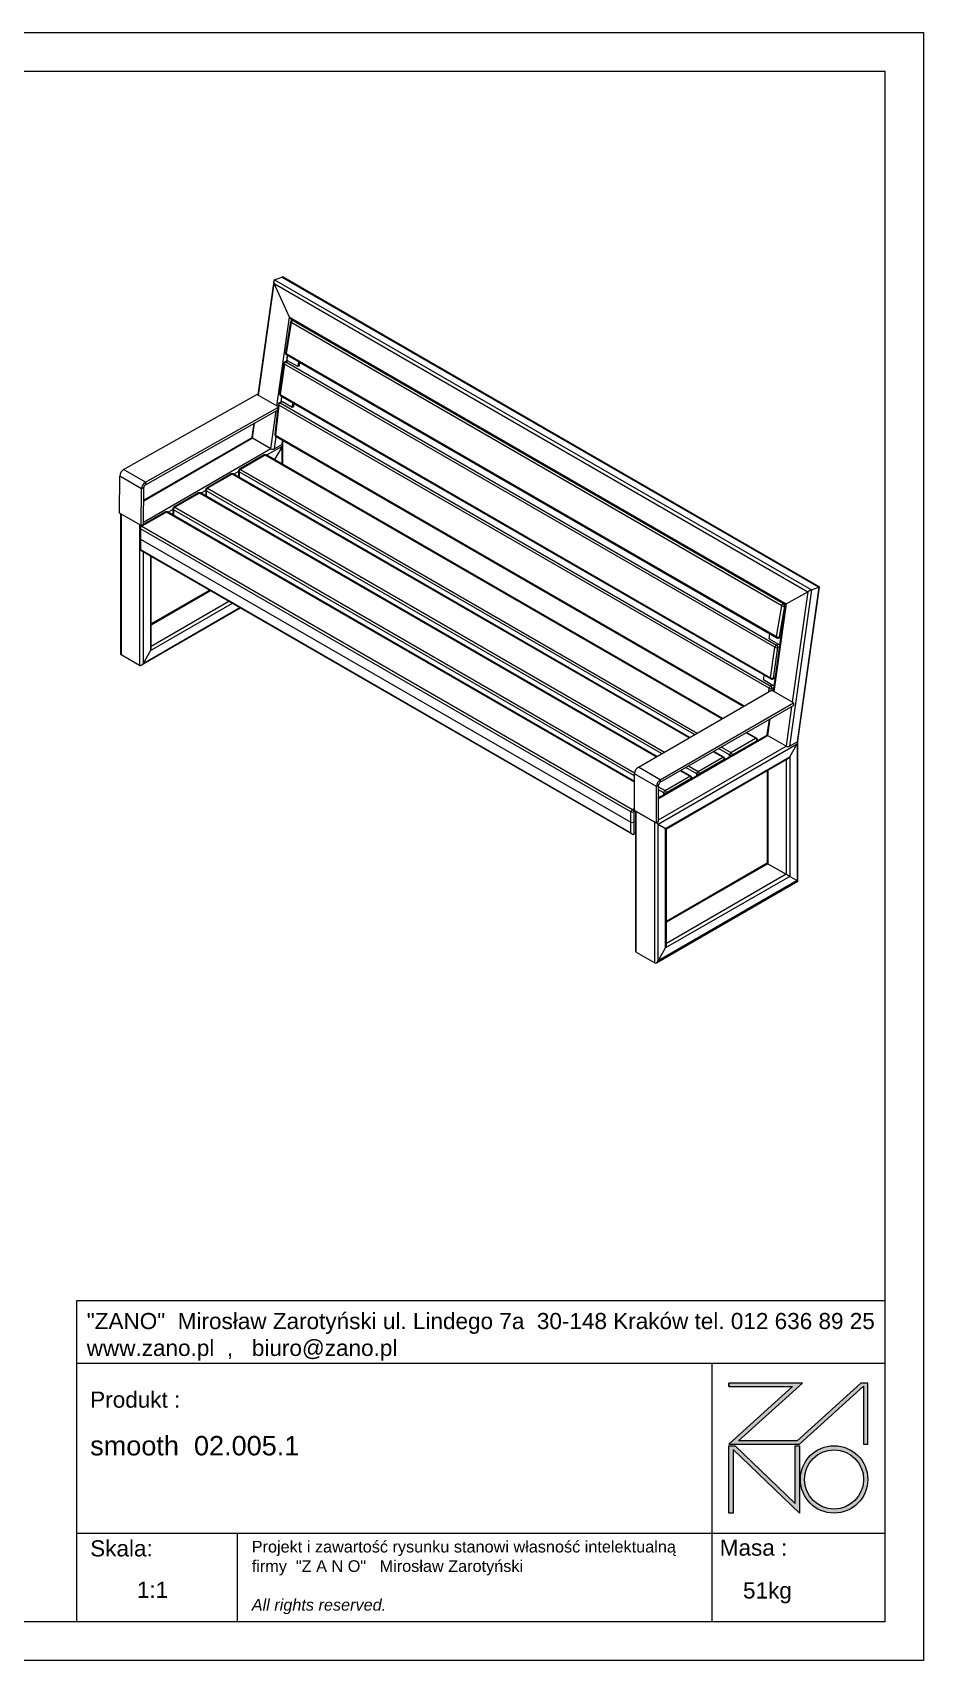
# Model space of a CAD drawing. Header units: millimetres. Extents: x 729 to 6669, y -649 to 3551.
# Drawn here: x 4369 to 6669, y -649 to 3551 of the extents above; entities that cross this region are included whole.
import ezdxf

# ---------------------------------------------------------------- set-up
doc = ezdxf.new("R2010")
doc.units = ezdxf.units.MM
doc.layers.add('tabelka', color=155, linetype='Continuous')

# ---------------------------------------------------------------- blocks, each defined once
blk = doc.blocks.new('zano')
at = {"layer": 'Defpoints', "lineweight": 5}
for points in [[(6270.2, 3716.2), (6270.2, 3707.4), (6434.8, 3707.4), (6270.2, 3558.4), (6452.4, 3558.4), (6617.9, 3708.2), (6617.9, 3558.4), (6628.6, 3558.4), (6628.6, 3716.2), (6610.7, 3716.2), (6446.1, 3567.2), (6295.4, 3567.2), (6459.9, 3716.2), (6270.2, 3716.2), (6270.2, 3707.4)], [(6270.2, 3554.4), (6286.2, 3554.4), (6441.7, 3405.6), (6441.7, 3554.4), (6452.4, 3554.4), (6452.4, 3380.5), (6281, 3544.6), (6281, 3380.5), (6270.2, 3380.5)]]:
    blk.add_hatch(color=251, dxfattribs=at).paths.add_polyline_path(points)
h = blk.add_hatch(color=251, dxfattribs=at)
h.paths.add_polyline_path([(6454.7, 3467.4, 1), (6628.6, 3467.4, 1)])
h.paths.add_polyline_path([(6617.9, 3467.4, -1), (6465.4, 3467.4, -1)], flags=16)
at = {"layer": 'Defpoints', "color": 251, "lineweight": 5}
blk.add_lwpolyline([(6434.8, 3707.4), (6270.2, 3558.4), (6452.4, 3558.4), (6617.9, 3708.2), (6617.9, 3558.4), (6628.6, 3558.4), (6628.6, 3716.2), (6610.7, 3716.2), (6446.1, 3567.2), (6295.4, 3567.2), (6459.9, 3716.2), (6270.2, 3716.2), (6270.2, 3707.4), (6432.1, 3707.4)], dxfattribs=at)
for points in [[(6270.2, 3716.2), (6270.2, 3707.4), (6434.8, 3707.4), (6270.2, 3558.4), (6452.4, 3558.4), (6617.9, 3708.2), (6617.9, 3558.4), (6628.6, 3558.4), (6628.6, 3716.2), (6610.7, 3716.2), (6446.1, 3567.2), (6295.4, 3567.2), (6459.9, 3716.2), (6270.2, 3716.2), (6270.2, 3707.4)], [(6270.2, 3554.4), (6286.2, 3554.4), (6441.7, 3405.6), (6441.7, 3554.4), (6452.4, 3554.4), (6452.4, 3380.5), (6281, 3544.6), (6281, 3380.5), (6270.2, 3380.5)]]:
    blk.add_lwpolyline(points, close=True, dxfattribs=at)
for radius in [87, 76.3]:
    blk.add_circle((6541.7, 3467.4), radius, dxfattribs=at)
blk = doc.blocks.new('TABELA')
at = {"layer": 'tabelka', "lineweight": 5}
for p, q in [((4587.4, 3929.4), (6672.4, 3929.4)), ((4587.4, 3767.6), (4587.4, 3929.4)), ((4587.4, 3929.4), (6672.4, 3929.4)), ((6226.5, 3767.6), (6226.5, 3329)), ((4587.4, 3329), (6672.4, 3329)), ((5001.6, 3329), (5001.6, 3100.4)), ((6226.5, 3329), (6226.5, 3100.4))]:
    blk.add_line(p, q, dxfattribs=at)
blk.add_lwpolyline([(4587.4, 3767.6), (6672.4, 3767.6), (6672.4, 3100.4), (4587.4, 3100.4)], close=True, dxfattribs=at)
blk.add_blockref('zano', (0, 0))
at = {"layer": 'tabelka', "lineweight": 5, "attachment_point": 1}
for s, insert, char_height, width in [('{\\fArial|b0|i0|c238|p34;"ZANO"  Mirosław Zarotyński ul. Lindego 7a  30-148 Kraków tel. 012 636 89 25\\Pwww.zano.pl  ,   biuro@zano.pl}', (4613, 3896.9), 41.595, 2040.38), ('{\\fArial|b0|i0|c238|p34;Produkt : }', (4622, 3694.1), 41.595, 265.273), ('{\\fArial|b0|i0|c238|p34;smooth  02.005.1}', (4622, 3579.5), 50, 713.135), ('{\\fArial|b0|i0|c238|p34;Skala: }', (4622, 3310.3), 41.595, 191.675), ('{\\fArial|b0|i0|c238|p34;Masa :}', (6246.7, 3312.2), 41.595, 200.457), ('{\\fArial|b0|i0|c238|p34;1:1}', (4742.5, 3203.5), 41.595, 42.482), ('{\\fArial|b0|i0|c238|p34;51kg}', (6306.7, 3201.8), 41.595, 42.482)]:
    blk.add_mtext(s, dxfattribs=dict(at, insert=insert, char_height=char_height, width=width))
at = {"layer": 'tabelka', "color": 1, "lineweight": 5, "insert": (5038.9, 3308.9), "char_height": 30, "width": 1186.12, "attachment_point": 1}
blk.add_mtext('{\\fArial|b0|i0|c0|p34;Projekt i zawartość rysunku stanowi własność intelektualną firmy \\fArial|b0|i0|c238|p34; "Z A N O"   Mirosław Zarotyński\\fArial|b0|i1|c238|p34;\\P\\PAll rights reserved.}', dxfattribs=at)
blk = doc.blocks.new('izometria')
at = {"lineweight": 0}
for p, q in [((440.4, -349), (399.2, -642.8)), ((401.3, -644), (441.7, -355.8)), ((441.7, -355.8), (1818.6, -1150.6)), ((481, -442), (441.7, -355.8)), ((442.4, -345.9), (461.4, -338.8)), ((442.4, -345.9), (1828.4, -1146)), ((461.4, -338.8), (1847.3, -1138.9)), ((1848.9, -1138.5), (464.6, -339.4)), ((448.8, -671.4), (481, -442)), ((484.2, -454.3), (470.8, -533.9)), ((485.6, -456.3), (472.3, -535.8)), ((481, -442), (1762.8, -1182)), ((1751.4, -1186.9), (485.6, -456.3)), ((486, -448), (1760.4, -1183.7)), ((489.1, -449.9), (487.5, -450.4)), ((489, -449.9), (489, -449.8)), ((490.3, -450.5), (489.8, -450.7)), ((489.8, -450.7), (1755.6, -1181.4)), ((472.3, -535.8), (1738, -1266.5)), ((473.2, -539), (1739, -1269.7)), ((474.2, -555.7), (476.3, -540.8)), ((474.5, -555.5), (476.7, -541)), ((466.6, -561.3), (455.5, -640.1)), ((468, -563.3), (457, -642)), ((1733.8, -1294), (468, -563.3)), ((475.3, -555.2), (469.8, -557.3)), ((477.7, -555.5), (472.1, -557.6)), ((472.1, -557.6), (1737.9, -1288.3)), ((502.5, -569.8), (477.7, -555.5)), ((505.9, -568.5), (502.5, -569.8)), ((503.2, -569.6), (505, -557.4)), ((507.4, -558.8), (505.9, -568.5)), ((1721.1, -1260.1), (507.3, -559.4)), ((53.1, -835.2), (396.7, -641.4)), ((451.4, -673), (396.7, -641.4)), ((452.1, -667.2), (443.4, -745)), ((453.6, -669.2), (444.8, -747)), ((1719.3, -1399.9), (453.6, -669.2)), ((460.7, -660.8), (455.1, -663.1)), ((457, -642), (1722.7, -1372.7)), ((463.1, -661.1), (457.5, -663.4)), ((457.5, -663.4), (1723.3, -1394.1)), ((458, -645.1), (1723.7, -1375.8)), ((459.3, -661.4), (461.3, -647)), ((487.9, -675.4), (463.1, -661.1)), ((109.6, -867.9), (451.2, -675.2)), ((109.6, -874.5), (450.4, -682.2)), ((433.3, -781.9), (447, -684.1)), ((491.4, -673.9), (487.9, -675.4)), ((385.8, -754.5), (104.9, -916.6)), ((384.3, -753.2), (105, -914.4)), ((388.8, -716.9), (383.9, -751.6)), ((385.8, -754.5), (391.2, -715.5)), ((433.3, -781.9), (385.8, -754.5)), ((442.4, -781.9), (446.8, -750.5)), ((444.8, -747), (1654.6, -1445.5)), ((445.8, -749.9), (1652.7, -1446.6)), ((433.3, -781.9), (104.4, -971.8)), ((416, -797.9), (352.3, -834.6)), ((1598.7, -1477.8), (421, -797.9)), ((462, -775.8), (422.3, -798.7)), ((461.9, -770.6), (442.4, -781.9)), ((462, -775.8), (442.8, -809.1)), ((461.9, -770.6), (463.4, -760.1)), ((462, -821.6), (462, -775.8)), ((463.9, -768.2), (464.9, -760.9)), ((463.9, -822.7), (463.9, -769.5)), ((109.6, -867.9), (53.1, -835.2)), ((349.8, -839), (349.8, -854.8)), ((418.5, -798.2), (354.8, -834.9)), ((354.8, -834.9), (1533.6, -1515.4)), ((1597.2, -1478.6), (418.5, -798.2)), ((442.8, -809.1), (441.6, -809.8)), ((442.8, -810.5), (442.8, -809.1)), ((42.1, -947.6), (43.1, -852.3)), ((99.6, -885), (43.1, -852.3)), ((105.3, -881.8), (99.6, -885)), ((104.3, -977), (105.3, -881.8)), ((109.6, -867.9), (109.6, -874.5)), ((331.1, -846.9), (267.5, -883.6)), ((333.6, -847.1), (270, -883.9)), ((1512.3, -1527.6), (333.6, -847.1)), ((1513.8, -1526.8), (336.1, -846.9)), ((349.8, -840.6), (337.5, -847.7)), ((1526.5, -1519.4), (351.3, -841)), ((351.3, -841), (351.3, -855.7)), ((98.7, -980.2), (99.6, -885)), ((246.3, -895.9), (182.6, -932.6)), ((248.8, -896.1), (185.1, -932.9)), ((1427.5, -1576.6), (248.8, -896.1)), ((1429, -1575.7), (251.3, -895.9)), ((265, -889.5), (252.6, -896.7)), ((265, -888), (265, -903.8)), ((1441.6, -1568.4), (266.4, -890)), ((266.4, -890), (266.4, -904.6)), ((270, -883.9), (1448.7, -1564.3)), ((98.7, -980.2), (42.1, -947.6)), ((44.9, -949.2), (44.9, -1309.4)), ((46.8, -950.3), (46.8, -1313.5)), ((161.4, -944.9), (97.8, -981.6)), ((163.9, -945.1), (100.3, -981.8)), ((1371.6, -1642.3), (163.9, -945.1)), ((1371.6, -1640.6), (166.4, -944.9)), ((180.1, -938.5), (167.8, -945.6)), ((180.1, -936.9), (180.1, -952.8)), ((1371.6, -1626), (181.6, -939)), ((181.6, -939), (181.6, -953.6)), ((185.1, -932.9), (1371.8, -1617.9)), ((94.3, -977.7), (94.3, -1341)), ((95.3, -985.9), (95.3, -1012.9)), ((1362.4, -1718.7), (96.7, -988)), ((96.7, -988), (96.7, -1014.9)), ((104.3, -977), (98.7, -980.2)), ((100.3, -981.8), (1366, -1712.5)), ((95.3, -1012.9), (95.3, -1042.7)), ((95.3, -1042.7), (1366, -1776.3)), ((96.7, -1014.9), (1362.4, -1745.6)), ((96.7, -1014.9), (96.7, -1041.9)), ((96.7, -1041.9), (1362.4, -1772.5)), ((103.4, -1047.4), (103.4, -1335.7)), ((122.6, -1058.5), (122.6, -1302.4)), ((124.5, -1296.1), (124.5, -1059.6)), ((275.4, -1146.7), (124.5, -1233.9)), ((124.5, -1236), (277.3, -1147.8)), ((124.5, -1290.9), (324.8, -1175.2)), ((1762.8, -1182), (1818.6, -1150.6)), ((1828.4, -1146), (1771.8, -1549.3)), ((1818.6, -1150.6), (1778.6, -1435.6)), ((1847.3, -1138.9), (1791.3, -1538)), ((1793.2, -1535.7), (1848.9, -1138.5)), ((1828.4, -1146), (1847.3, -1138.9)), ((98.8, -1340.5), (355, -1192.6)), ((103.4, -1335.7), (353.1, -1191.6)), ((122.6, -1302.4), (333.9, -1180.5)), ((1760.4, -1183.7), (1729, -1406.9)), ((1762.8, -1182), (1731.1, -1408.1)), ((1738, -1266.5), (1751.4, -1186.9)), ((1758.4, -1187.8), (1745, -1267.4)), ((1755.6, -1181.4), (1756, -1181.2)), ((1759.8, -1187.4), (1758.4, -1187.8)), ((1719.3, -1272.3), (1721.2, -1259.5)), ((1719.4, -1271.7), (1718.7, -1271.9)), ((1718.7, -1271.9), (1743.4, -1286.2)), ((1722.7, -1372.7), (1733.8, -1294)), ((1740.8, -1294.7), (1729.7, -1373.5)), ((1737.9, -1288.3), (1743.4, -1286.2)), ((1745, -1293.1), (1740.8, -1294.7)), ((1743, -1270.1), (1748.5, -1268.3)), ((1745, -1267.4), (1748.8, -1266.2)), ((94.3, -1341), (46.8, -1313.5)), ((122.6, -1302.4), (103.4, -1335.7)), ((1704.8, -1377.2), (1704.1, -1377.5)), ((1704.1, -1377.5), (1728.9, -1391.8)), ((1727.9, -1376.1), (1733.5, -1374)), ((1729.7, -1373.5), (1734, -1371.9)), ((1733.7, -1374), (1733.5, -1374)), ((1381.5, -1603.1), (1725.2, -1404.7)), ((1718.3, -1408.7), (1719.3, -1399.9)), ((1723.3, -1394.1), (1728.9, -1391.8)), ((1781.8, -1437.4), (1725.2, -1404.7)), ((1726.3, -1400.5), (1725.8, -1405.1)), ((1730.2, -1398.9), (1726.3, -1400.5)), ((1438.1, -1635.8), (1781.8, -1437.4)), ((1438.1, -1642.3), (1781.8, -1443.9)), ((1777.1, -1446.6), (1762.7, -1549.3)), ((1781.8, -1437.4), (1781.8, -1443.9)), ((1718.7, -1480.3), (1713.3, -1519)), ((1721.2, -1478.9), (1715.1, -1521.9)), ((1432.7, -1750.2), (1791.4, -1543.2)), ((1713.7, -1520.6), (1433.9, -1682.1)), ((1433.9, -1684.3), (1715.1, -1521.9)), ((1433.9, -1739.1), (1762.7, -1549.3)), ((1595.8, -1551.3), (1620.5, -1565.6)), ((1620.5, -1565.6), (1684.2, -1528.8)), ((1687.7, -1535), (1624.1, -1571.7)), ((1684.2, -1528.8), (1659.4, -1514.5)), ((1686.7, -1528.6), (1660.9, -1513.7)), ((1687.7, -1535.6), (1687.7, -1535)), ((1689.2, -1534.7), (1689.2, -1532.9)), ((1762.7, -1549.3), (1715.1, -1521.9)), ((1771.8, -1549.3), (1791.3, -1538)), ((1772.1, -1576.5), (1791.4, -1543.2)), ((1791.4, -1543.2), (1791.4, -1896.1)), ((1793.3, -1897.2), (1793.3, -1536.9)), ((1452, -1761.4), (1772.1, -1576.5)), ((1453.8, -1762.4), (1767.6, -1581.3)), ((1535.7, -1614.6), (1599.3, -1577.8)), ((1602.9, -1583.9), (1539.2, -1620.7)), ((1599.3, -1577.8), (1574.6, -1563.5)), ((1601.8, -1577.6), (1576, -1562.7)), ((1617, -1571.7), (1588.7, -1555.4)), ((1602.9, -1584.6), (1602.9, -1583.9)), ((1604.3, -1583.7), (1604.3, -1581.9)), ((1617, -1576.4), (1617, -1571.7)), ((1624.1, -1571.7), (1624.1, -1572.3)), ((1763.1, -1583.9), (1763.1, -1879.8)), ((1772.1, -1576.5), (1772.1, -1885)), ((1428.2, -1652.9), (1371.6, -1620.3)), ((1371.6, -1715), (1371.6, -1620.3)), ((1438.1, -1635.8), (1381.5, -1603.1)), ((1438.1, -1635.8), (1438.1, -1642.3)), ((1450.8, -1663.5), (1514.5, -1626.8)), ((1518, -1632.9), (1454.4, -1669.7)), ((1514.5, -1626.8), (1489.7, -1612.5)), ((1517, -1626.6), (1491.2, -1611.7)), ((1532.2, -1620.7), (1503.9, -1604.3)), ((1510.9, -1600.3), (1535.7, -1614.6)), ((1518, -1633.5), (1518, -1632.9)), ((1519.5, -1632.7), (1519.5, -1630.9)), ((1532.2, -1625.4), (1532.2, -1620.7)), ((1539.2, -1620.7), (1539.2, -1621.3)), ((1713.7, -1612.4), (1713.7, -1851.3)), ((1715.6, -1611.3), (1715.6, -1852.4)), ((1433.9, -1649.7), (1428.2, -1652.9)), ((1428.2, -1747.6), (1428.2, -1652.9)), ((1433.9, -1744.4), (1433.9, -1649.7)), ((1433.9, -1653.7), (1450.8, -1663.5)), ((1447.3, -1669.7), (1433.9, -1661.9)), ((1434.6, -1681.7), (1434.6, -1679.9)), ((1447.3, -1674.4), (1447.3, -1669.7)), ((1454.4, -1669.7), (1454.4, -1670.3)), ((1362.4, -1745.6), (1362.4, -1718.7)), ((1366, -1712.5), (1371.6, -1709.3)), ((1373.8, -1716.2), (1369.5, -1718.7)), ((1369.5, -1718.7), (1369.5, -1745.6)), ((1428.2, -1747.6), (1371.6, -1715)), ((1374.3, -1716.5), (1374.3, -2076.8)), ((1374.3, -1716.5), (1374.3, -1716.5)), ((1376.2, -2081), (1376.2, -1717.6)), ((1376.2, -1717.6), (1423.7, -1745)), ((1362.4, -1772.5), (1362.4, -1745.6)), ((1374.3, -1742.8), (1369.5, -1745.6)), ((1369.5, -1745.6), (1369.5, -1776.6)), ((1423.7, -2108.4), (1423.7, -1745)), ((1433.9, -1744.4), (1428.2, -1747.6)), ((1432.7, -2103.2), (1432.7, -1750.2)), ((1432.7, -1750.2), (1452, -1761.4)), ((1452, -2069.8), (1452, -1761.4)), ((1453.8, -2063.5), (1453.8, -1762.4)), ((1374.3, -1773.9), (1369.5, -1776.6)), ((1772.1, -1885), (1452, -2069.8)), ((1713.7, -1851.3), (1453.8, -2001.3)), ((1715.6, -1852.4), (1453.8, -2003.4)), ((1763.1, -1879.8), (1453.8, -2058.3)), ((1715.6, -1852.4), (1763.1, -1879.8)), ((1772.1, -1885), (1791.4, -1896.1)), ((1428.2, -2107.9), (1793.3, -1897.2)), ((1791.4, -1896.1), (1432.7, -2103.2)), ((1376.2, -2081), (1423.7, -2108.4)), ((1432.7, -2103.2), (1452, -2069.8))]:
    blk.add_line(p, q, dxfattribs=at)
at = {"lineweight": 0, "flags": 128}
for points in [[(485.6, -456.3), (485, -455.8), (484.6, -455.4), (484.3, -454.9), (484.2, -454.5), (484.2, -454.3)], [(472.3, -535.8), (471.7, -535.4), (471.2, -535), (470.9, -534.5), (470.8, -534.1), (470.8, -533.9)], [(468, -563.3), (467.4, -562.9), (467, -562.4), (466.7, -561.9), (466.6, -561.5), (466.6, -561.3)], [(457, -642), (456.4, -641.6), (455.9, -641.2), (455.6, -640.7), (455.5, -640.2), (455.5, -640.1)], [(460, -661.1), (460.6, -656.5), (461.8, -647.3)], [(488.6, -675.1), (488.9, -672.8), (490, -663.6)], [(492.5, -665), (491.7, -671.8), (491.4, -673.9)], [(1704.7, -1377.8), (1705.1, -1374.9), (1706.3, -1365.7)]]:
    blk.add_lwpolyline(points, dxfattribs=at)
at = {"lineweight": 0}
for centre, radius, start, end in [((489.1, -455.1), 5, 108.22, 170.4622), ((492.9, -457.4), 7.36, 114.6797, 171.1764), ((488.3, -453), 2.78, 57.1546, 106.6083), ((475.7, -534.7), 5, 170.4622, 240.0027), ((475, -536.7), 2.89, 161.4263, 231.9433), ((471.5, -562), 5, 110.4854, 172.0094), ((475.4, -564.3), 7.46, 116.2112, 172.158), ((470.6, -559.9), 2.74, 56.7263, 108.398), ((476.2, -557.8), 2.74, 56.7261, 108.3976), ((457.1, -667.7), 5, 112.6578, 173.6032), ((454.3, -667.1), 2.21, 181.6959, 250.2972), ((461, -670.1), 7.54, 117.6778, 173.1831), ((456, -665.7), 2.69, 56.2727, 110.0042), ((460.5, -640.7), 5, 172.0094, 240.0027), ((459.7, -642.8), 2.84, 163.8904, 232.029), ((461.7, -663.3), 2.69, 56.2718, 110.0054), ((448.3, -745.6), 5, 173.6032, 240.0027), ((445.6, -745), 2.21, 181.6957, 250.2978), ((447.5, -747.7), 2.74, 165.5903, 232.9339), ((418.5, -802.2), 5, 60.0027, 119.9973), ((417, -800.2), 2.51, 54.3825, 114.3066), ((419.9, -800.2), 2.51, 65.6928, 125.6176), ((64.4, -853.4), 21.4, 122.0921, 177.1576), ((354.8, -839), 5, 119.9973, 180), ((352.3, -838.7), 2.51, 185.6933, 245.6264), ((359, -841.4), 7.68, 122.6055, 177.3945), ((353.4, -836.9), 2.51, 54.3825, 114.3066), ((121, -886), 21.4, 122.0921, 177.1576), ((114.5, -882.3), 9.22, 122.2279, 177.0217), ((333.6, -851.2), 5, 60.0027, 119.9973), ((332.1, -849.2), 2.51, 54.3825, 114.3066), ((335.1, -849.2), 2.51, 65.6929, 125.6177), ((248.8, -900.2), 5, 60.0027, 119.9973), ((247.3, -898.2), 2.51, 54.3825, 114.3066), ((250.2, -898.2), 2.51, 65.6929, 125.6177), ((270, -888), 5, 119.9973, 180), ((267.5, -887.7), 2.51, 185.6931, 245.6267), ((274.1, -890.3), 7.68, 122.6054, 177.3946), ((268.5, -885.9), 2.51, 54.3825, 114.3066), ((163.9, -949.2), 5, 60.0027, 119.9973), ((162.4, -947.2), 2.51, 54.3825, 114.3066), ((165.4, -947.2), 2.51, 65.6928, 125.6176), ((185.1, -936.9), 5, 119.9973, 180), ((182.6, -936.7), 2.51, 185.6937, 245.6259), ((189.3, -939.3), 7.68, 122.6055, 177.3945), ((183.7, -934.9), 2.51, 54.3825, 114.3066), ((100.3, -985.9), 5, 119.9973, 180), ((97.8, -985.7), 2.51, 185.6928, 245.6273), ((104.4, -988.3), 7.68, 122.6054, 177.3946), ((98.8, -983.9), 2.51, 54.3825, 114.3066), ((97.8, -1012.6), 2.51, 185.6928, 245.6273), ((1758.6, -1188.1), 7.36, 114.6797, 171.1764), ((1756, -1178.5), 9.65, 241.223, 284.0564), ((1751.9, -1186.8), 6.56, 350.9279, 55.8232), ((1741.2, -1295), 7.46, 116.2112, 172.158), ((1738.2, -1285.9), 9.2, 241.4373, 286.5192), ((1740.7, -1267.4), 2.89, 161.4263, 231.9433), ((1734.1, -1293.9), 6.72, 352.8657, 56.0949), ((1742.6, -1258.1), 9.65, 241.2234, 284.0561), ((1741.5, -1265.4), 5, 240.0027, 288.22), ((1741.8, -1267.2), 3.18, 292.1681, 355.7072), ((1740.3, -1291.2), 5.91, 25.4258, 57.9018), ((1725.4, -1373.5), 2.84, 163.8904, 232.029), ((1727.1, -1364.6), 9.2, 241.4373, 286.5192), ((1726.2, -1371.4), 5, 240.0027, 290.4854), ((1726.7, -1373.3), 3.05, 294.3914, 357.516), ((1726.8, -1400.8), 7.54, 117.6778, 173.1831), ((1723.5, -1392.1), 8.81, 241.6658, 288.9267), ((1719.4, -1399.9), 6.9, 354.8467, 56.3702), ((1725.7, -1396.9), 6, 30.3672, 58.1098), ((1685.6, -1530.9), 2.51, 65.6928, 125.6176), ((1680, -1535.3), 7.68, 2.606, 57.394), ((1684.2, -1532.9), 5, 0, 60.0027), ((1686.7, -1532.7), 2.51, 294.3762, 354.3045), ((1600.8, -1579.9), 2.51, 65.6929, 125.6177), ((1595.2, -1584.3), 7.68, 2.606, 57.394), ((1599.3, -1581.9), 5, 0, 60.0027), ((1601.8, -1581.7), 2.51, 294.3763, 354.3044), ((1624.7, -1572), 7.68, 122.6055, 177.3945), ((1620.5, -1564.9), 7.69, 242.6102, 297.3898), ((1616.4, -1572), 7.68, 2.606, 57.394), ((1393, -1621.2), 21.4, 122.4763, 177.5237), ((1449.6, -1653.8), 21.4, 122.4763, 177.5237), ((1515.9, -1628.9), 2.51, 65.6929, 125.6177), ((1510.3, -1633.3), 7.68, 2.606, 57.394), ((1514.5, -1630.9), 5, 0, 60.0027), ((1517, -1630.6), 2.51, 294.3763, 354.3042), ((1539.8, -1621), 7.68, 122.6054, 177.3946), ((1535.7, -1613.9), 7.69, 242.6101, 297.3899), ((1531.5, -1621), 7.68, 2.606, 57.394), ((1443.1, -1650.1), 9.22, 122.6056, 177.3946), ((1429.6, -1679.9), 5, 0, 31.9481), ((1432.5, -1679.8), 2.12, 309.9441, 357.3075), ((1455, -1670), 7.68, 122.6055, 177.3945), ((1450.8, -1662.8), 7.69, 242.6102, 297.3898), ((1446.7, -1670), 7.68, 2.606, 57.394), ((1370.1, -1719), 7.68, 122.6054, 177.3946), ((1366, -1711.8), 7.69, 242.6101, 297.3899), ((1361.8, -1719), 7.68, 2.606, 57.394), ((1366, -1738.8), 7.69, 242.6101, 297.3899)]:
    blk.add_arc(centre, radius, start, end, dxfattribs=at)
for centre, major_axis, ratio, start_param, end_param in [((446.2, -354.1), (-3.96, 8.12), 0.524973, 6.232512, 7.803309), ((446.2, -354.1), (-3.96, 8.12), 0.524973, 6.232512, 7.803309), ((465.1, -347), (-3.96, 8.12), 0.524973, 5.621728, 6.232512), ((465.1, -347), (-3.96, 8.12), 0.524973, 5.621728, 6.232512), ((485.5, -440.3), (-3.96, 8.12), 0.524973, 1.520123, 2.480136), ((485.5, -440.3), (-3.96, 8.12), 0.524973, 1.520123, 2.480136), ((390.4, -751.8), (6.45, 0.09), 0.577152, 3.053022, 3.911689), ((437.9, -779.3), (6.45, 0.09), 0.577152, 3.911689, 5.482485), ((457.4, -768), (6.45, 0.09), 0.577152, 5.482485, 6.194615), ((457.5, -773.2), (4.53, 7.84), 0.577335, 4.71243, 5.649091), ((457.5, -773.2), (4.53, 7.84), 0.577335, 4.71243, 5.649091), ((438.3, -806.5), (4.53, 7.84), 0.577335, 4.577391, 4.71243), ((438.3, -806.5), (4.53, 7.84), 0.577335, 4.577391, 4.71243), ((98.8, -980.2), (6.4, -3.7), 0.00007, 1.468075, 1.580725), ((98.8, -980.2), (6.4, -3.7), 0.00007, 1.468075, 1.580725), ((100.3, -1039.8), (5, 2.89), 0.00007, 2.356154, 3.141633), ((1823.1, -1149), (6.93, 3.38), 0.075203, 0.661457, 2.232253), ((1823.1, -1149), (6.93, 3.38), 0.075203, 0.661457, 2.232253), ((1842, -1141.9), (6.93, 3.38), 0.075203, 6.232512, 6.944642), ((1842, -1141.9), (6.93, 3.38), 0.075203, 6.232512, 6.944642), ((1767.3, -1180.3), (6.93, 3.38), 0.075203, 2.232253, 3.09092), ((1767.3, -1180.3), (6.93, 3.38), 0.075203, 2.232253, 3.09092), ((118.1, -1299.8), (4.53, 7.84), 0.577335, 4.71243, 5.497828), ((118.1, -1299.8), (4.53, 7.84), 0.577335, 4.71243, 5.497828), ((51.3, -1305.7), (4.53, 7.84), 0.577335, 2.356235, 3.141633), ((51.3, -1305.7), (4.53, 7.84), 0.577335, 2.356235, 3.141633), ((98.8, -1333.1), (4.53, 7.84), 0.577335, 3.141633, 4.71243), ((98.8, -1333.1), (4.53, 7.84), 0.577335, 3.141633, 4.71243), ((1719.7, -1519.3), (6.45, 0.09), 0.577152, 3.053022, 3.911689), ((1767.3, -1546.7), (6.45, 0.09), 0.577152, 3.911689, 5.482485), ((1786.8, -1535.4), (6.45, 0.09), 0.577152, 5.482485, 6.194615), ((1786.9, -1540.6), (4.53, 7.84), 0.577335, 4.71243, 5.649091), ((1786.9, -1540.6), (4.53, 7.84), 0.577335, 4.71243, 5.649091), ((1767.6, -1573.9), (4.53, 7.84), 0.577335, 3.92695, 4.71243), ((1767.6, -1573.9), (4.53, 7.84), 0.577335, 3.92695, 4.71243), ((1428.2, -1747.6), (6.4, -3.7), 0.00007, 0.785439, 2.356235), ((1428.2, -1747.6), (6.4, -3.7), 0.00007, 0.785439, 2.356235), ((1447.4, -1758.7), (6.4, -3.7), 0.00007, 0.000041, 0.785439), ((1447.4, -1758.7), (6.4, -3.7), 0.00007, 6.283145, 7.068624), ((1366, -1770.5), (-3.54, 6.12), 0.577335, 1.570756, 3.141552), ((1720.1, -1855), (6.4, -3.7), 0.00007, 2.356235, 3.141552), ((1720.1, -1855), (6.4, -3.7), 0.00007, 2.356235, 3.141633), ((1767.6, -1882.4), (6.4, -3.7), 0.00007, 0.785439, 2.356235), ((1767.6, -1882.4), (6.4, -3.7), 0.00007, 0.785439, 2.356235), ((1786.9, -1893.5), (6.4, -3.7), 0.00007, 6.283145, 7.068624), ((1786.9, -1893.5), (6.4, -3.7), 0.00007, 0.000041, 0.785439), ((1380.7, -2073.1), (4.53, 7.84), 0.577335, 2.356235, 3.141633), ((1380.7, -2073.1), (4.53, 7.84), 0.577335, 2.356235, 3.141633), ((1447.4, -2067.2), (4.53, 7.84), 0.577335, 4.71243, 5.497828), ((1447.4, -2067.2), (4.53, 7.84), 0.577335, 4.71243, 5.497828), ((1428.2, -2100.5), (4.53, 7.84), 0.577335, 3.141633, 4.71243), ((1428.2, -2100.5), (4.53, 7.84), 0.577335, 3.141633, 4.71243)]:
    blk.add_ellipse(centre, major_axis=major_axis, ratio=ratio, start_param=start_param, end_param=end_param, dxfattribs=at)

msp = doc.modelspace()

# ---------------------------------------------------------------- linework, layer by layer
at = {"layer": 'tabelka', "lineweight": 5}
for points in [[(728.64, 3551.4), (6668.64, 3551.4), (6668.64, -648.6), (728.64, -648.6)], [(828.64, 3451.4), (6568.64, 3451.4), (6568.64, -548.6), (828.64, -548.6)]]:
    msp.add_lwpolyline(points, close=True, dxfattribs=at)

# ---------------------------------------------------------------- block references
for name, p in [('izometria', (4551.37, 3259.4)), ('TABELA', (-103.74, -3649))]:
    msp.add_blockref(name, p)

doc.saveas('drawing.dxf')
